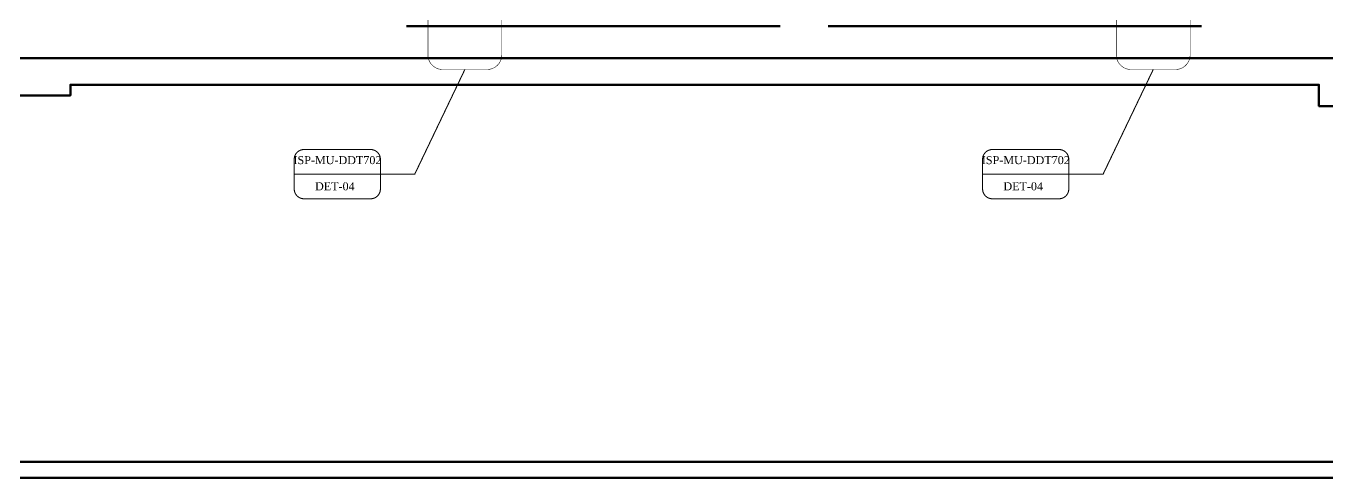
# Model space of a CAD drawing. Extents: x -228812 to 45006, y -308075 to -42938.
# Drawn here: x 34820 to 37258, y -49363 to -48516 of the extents above; entities that cross this region are included whole.
import ezdxf
from ezdxf.enums import TextEntityAlignment as Align

# ---------------------------------------------------------------- set-up
doc = ezdxf.new("R2010")
doc.units = 0
doc.header["$LTSCALE"] = 20
doc.linetypes.add('( Hidden )', pattern=[0.375, 0.25, -0.125])
doc.layers.get('0').update_dxf_attribs({"linetype": 'CONTINUOUS', "lineweight": 15})
doc.layers.add('DETAY REFERASI', color=7, linetype='CONTINUOUS')
doc.layers.add('DUVAR', color=7, linetype='CONTINUOUS', lineweight=60)
doc.layers.add('KOLON', color=7, linetype='CONTINUOUS', lineweight=50)
doc.styles.add('YAZI', font='times.ttf')

# ---------------------------------------------------------------- blocks, each defined once
blk = doc.blocks.new('*U673')
at = {"layer": 'DETAY REFERASI', "color": 7, "linetype": '( Hidden )', "ltscale": 0.5, "const_width": 2}
for points in [[(-158.3, -196), (-93.9, -196), (0, 0)], [(-158.3, -196), (-319.8, -196)]]:
    blk.add_lwpolyline(points, dxfattribs=at)
blk.add_lwpolyline([(-319.8, -223.8), (-319.8, -168.2, -0.414214), (-301.5, -149.9), (-176.7, -149.9, -0.414214), (-158.3, -168.2), (-158.3, -223.8, -0.414214), (-176.7, -242.2), (-301.5, -242.2, -0.414214)], format="xyb", close=True, dxfattribs=at)
at = {"layer": 'DETAY REFERASI', "color": 0, "style": 'YAZI'}
for tag, p in [('DETAYNO', (-243.1, -74.4)), ('PAFTANO', (-238.8, -115.2))]:
    blk.add_attdef(tag, text='', height=15, dxfattribs=at).set_placement(p, align=Align.MIDDLE_CENTER)

msp = doc.modelspace()

# ---------------------------------------------------------------- linework, layer by layer
at = {"layer": 'DETAY REFERASI', "color": 7, "linetype": '( Hidden )', "ltscale": 0.5, "const_width": 1}
for points in [[(35600.345, -48394.447), (35683.797, -48394.447, -0.41421356), (35711.297, -48421.947), (35711.297, -48570.412, -0.41421356), (35683.797, -48597.912), (35600.345, -48597.912, -0.41421356), (35572.845, -48570.412), (35572.845, -48421.947, -0.41421356)], [(36890.529, -48394.447), (36973.981, -48394.447, -0.41421356), (37001.481, -48421.947), (37001.481, -48570.412, -0.41421356), (36973.981, -48597.912), (36890.529, -48597.912, -0.41421356), (36863.029, -48570.412), (36863.029, -48421.947, -0.41421356)]]:
    msp.add_lwpolyline(points, format="xyb", close=True, dxfattribs=at)
at = {"layer": 'DUVAR', "color": 2, "ltscale": 0.5}
for p, q in [((35532.865, -48516.5), (36232.865, -48516.5)), ((36322.865, -48516.5), (37022.865, -48516.5))]:
    msp.add_line(p, q, dxfattribs=at)
at = {"layer": 'DUVAR', "color": 2, "linetype": 'ByBlock', "ltscale": 0.5}
for p, q in [((38785.891, -49333.099), (28781.977, -49333.099)), ((38815.891, -49363.099), (28751.977, -49363.099))]:
    msp.add_line(p, q, dxfattribs=at)
at = {"layer": 'KOLON', "color": 4, "ltscale": 5}
msp.add_lwpolyline([(38127.876, -48576.502), (38127.876, -48666.497), (37242.874, -48666.497), (37242.874, -48626.501), (34902.874, -48626.5), (34902.874, -48646.497), (33627.877, -48646.497), (33627.877, -48576.5), (33637.876, -48576.5), (33637.876, -48576.5), (34832.874, -48576.5), (34832.874, -48576.5), (37332.874, -48576.501), (37332.874, -48576.501), (38127.876, -48576.502)], dxfattribs=at)

# ---------------------------------------------------------------- block references
at = {"layer": 'DETAY REFERASI', "color": 1}
ref = msp.add_blockref('*U673', (35642.071, -48597.912), dxfattribs=at)
ref.add_attrib('PAFTANO', 'ISP-MU-DDT702', dxfattribs={"layer": '0', "color": 0, "height": 15, "style": 'YAZI'}).set_placement((35403.304, -48767.723), align=Align.MIDDLE_CENTER)
ref.add_attrib('DETAYNO', 'DET-04', dxfattribs={"layer": '0', "color": 0, "height": 15, "style": 'YAZI'}).set_placement((35398.411, -48816.697), align=Align.MIDDLE_CENTER)
ref = msp.add_blockref('*U673', (36932.255, -48597.912), dxfattribs=at)
ref.add_attrib('PAFTANO', 'ISP-MU-DDT702', dxfattribs={"layer": '0', "color": 0, "height": 15, "style": 'YAZI'}).set_placement((36693.488, -48767.723), align=Align.MIDDLE_CENTER)
ref.add_attrib('DETAYNO', 'DET-04', dxfattribs={"layer": '0', "color": 0, "height": 15, "style": 'YAZI'}).set_placement((36688.595, -48816.697), align=Align.MIDDLE_CENTER)

doc.saveas('drawing.dxf')
